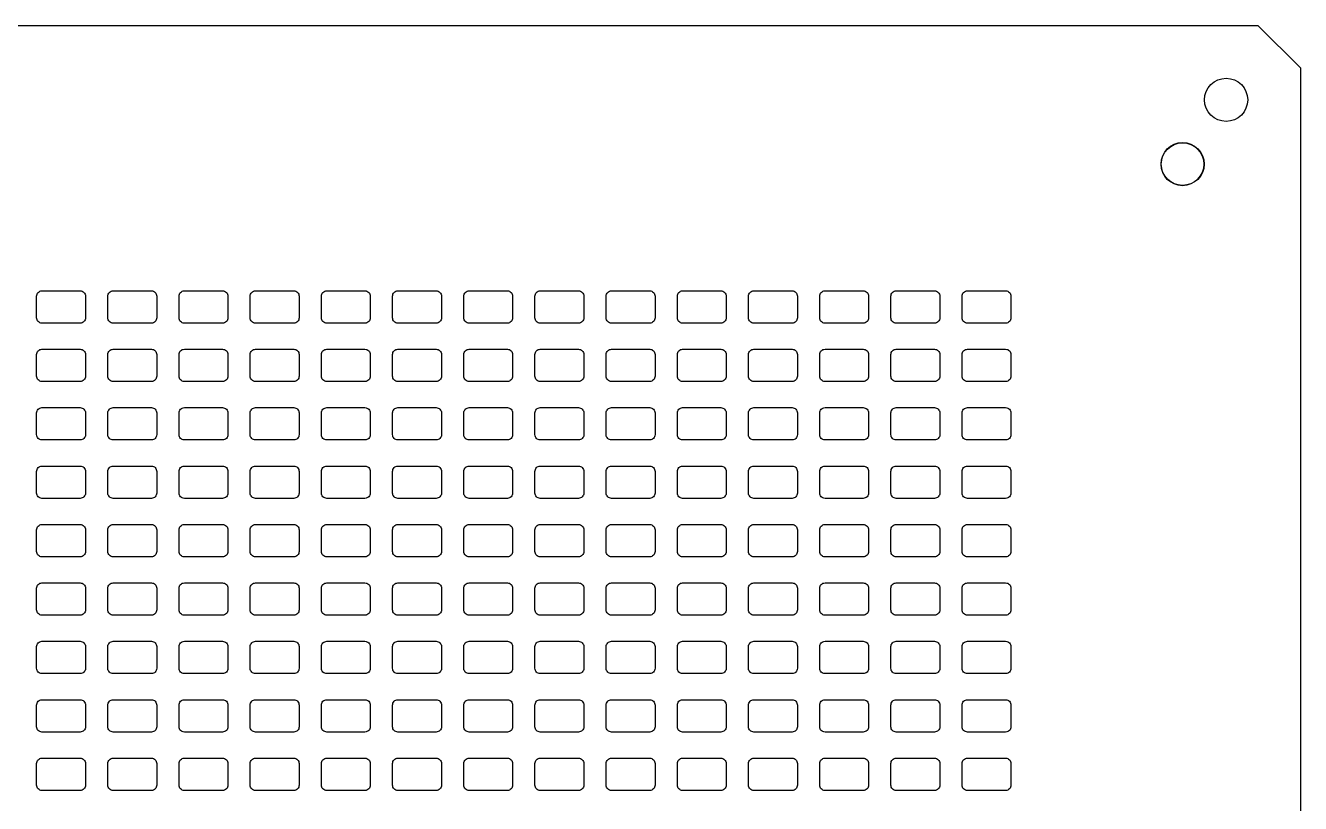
# Model space of a CAD drawing. Extents: x 2242 to 8299, y -565 to 2678.
# Drawn here: x 2302.3 to 2362.3, y 2592.4 to 2629.1 of the extents above; entities that cross this region are included whole.
import ezdxf

# ---------------------------------------------------------------- set-up
doc = ezdxf.new("R2010")
doc.units = 0
doc.header["$MEASUREMENT"] = 0
doc.layers.add('1', color=1, linetype='CONTINUOUS')
doc.layers.add('9', color=6, linetype='CONTINUOUS')

msp = doc.modelspace()

# ---------------------------------------------------------------- linework, layer by layer
at = {"layer": '1'}
for p, q in [((2244.322, 2629.068), (2360.322, 2629.068)), ((2360.322, 2629.068), (2362.322, 2627.068)), ((2362.322, 2627.068), (2362.322, 2511.068))]:
    msp.add_line(p, q, dxfattribs=at)
msp.add_circle((2358.822, 2625.568), 1.015, dxfattribs=at)
at = {"layer": '1', "color": 1}
for radius in [1.015, 1]:
    msp.add_circle((2356.773, 2622.543), radius, dxfattribs=at)
at = {"layer": '9'}
for points in [[(2303.097, 2616.578), (2304.897, 2616.578, -0.414214), (2305.147, 2616.328), (2305.147, 2615.308, -0.414214), (2304.897, 2615.058), (2303.097, 2615.058, -0.414214), (2302.847, 2615.308), (2302.847, 2616.328, -0.414214)], [(2306.447, 2616.578), (2308.247, 2616.578, -0.414214), (2308.497, 2616.328), (2308.497, 2615.308, -0.414214), (2308.247, 2615.058), (2306.447, 2615.058, -0.414214), (2306.197, 2615.308), (2306.197, 2616.328, -0.414214)], [(2309.797, 2616.578), (2311.597, 2616.578, -0.414214), (2311.847, 2616.328), (2311.847, 2615.308, -0.414214), (2311.597, 2615.058), (2309.797, 2615.058, -0.414214), (2309.547, 2615.308), (2309.547, 2616.328, -0.414214)], [(2313.147, 2616.578), (2314.947, 2616.578, -0.414214), (2315.197, 2616.328), (2315.197, 2615.308, -0.414214), (2314.947, 2615.058), (2313.147, 2615.058, -0.414214), (2312.897, 2615.308), (2312.897, 2616.328, -0.414214)], [(2316.497, 2616.578), (2318.297, 2616.578, -0.414214), (2318.547, 2616.328), (2318.547, 2615.308, -0.414214), (2318.297, 2615.058), (2316.497, 2615.058, -0.414214), (2316.247, 2615.308), (2316.247, 2616.328, -0.414214)], [(2319.847, 2616.578), (2321.647, 2616.578, -0.414214), (2321.897, 2616.328), (2321.897, 2615.308, -0.414214), (2321.647, 2615.058), (2319.847, 2615.058, -0.414214), (2319.597, 2615.308), (2319.597, 2616.328, -0.414214)], [(2323.197, 2616.578), (2324.997, 2616.578, -0.414214), (2325.247, 2616.328), (2325.247, 2615.308, -0.414214), (2324.997, 2615.058), (2323.197, 2615.058, -0.414214), (2322.947, 2615.308), (2322.947, 2616.328, -0.414214)], [(2326.547, 2616.578), (2328.347, 2616.578, -0.414214), (2328.597, 2616.328), (2328.597, 2615.308, -0.414214), (2328.347, 2615.058), (2326.547, 2615.058, -0.414214), (2326.297, 2615.308), (2326.297, 2616.328, -0.414214)], [(2329.897, 2616.578), (2331.697, 2616.578, -0.414214), (2331.947, 2616.328), (2331.947, 2615.308, -0.414214), (2331.697, 2615.058), (2329.897, 2615.058, -0.414214), (2329.647, 2615.308), (2329.647, 2616.328, -0.414214)], [(2333.247, 2616.578), (2335.047, 2616.578, -0.414214), (2335.297, 2616.328), (2335.297, 2615.308, -0.414214), (2335.047, 2615.058), (2333.247, 2615.058, -0.414214), (2332.997, 2615.308), (2332.997, 2616.328, -0.414214)], [(2336.597, 2616.578), (2338.397, 2616.578, -0.414214), (2338.647, 2616.328), (2338.647, 2615.308, -0.414214), (2338.397, 2615.058), (2336.597, 2615.058, -0.414214), (2336.347, 2615.308), (2336.347, 2616.328, -0.414214)], [(2339.947, 2616.578), (2341.747, 2616.578, -0.414214), (2341.997, 2616.328), (2341.997, 2615.308, -0.414214), (2341.747, 2615.058), (2339.947, 2615.058, -0.414214), (2339.697, 2615.308), (2339.697, 2616.328, -0.414214)], [(2343.297, 2616.578), (2345.097, 2616.578, -0.414214), (2345.347, 2616.328), (2345.347, 2615.308, -0.414214), (2345.097, 2615.058), (2343.297, 2615.058, -0.414214), (2343.047, 2615.308), (2343.047, 2616.328, -0.414214)], [(2346.647, 2616.578), (2348.447, 2616.578, -0.414214), (2348.697, 2616.328), (2348.697, 2615.308, -0.414214), (2348.447, 2615.058), (2346.647, 2615.058, -0.414214), (2346.397, 2615.308), (2346.397, 2616.328, -0.414214)], [(2303.097, 2613.828), (2304.897, 2613.828, -0.414214), (2305.147, 2613.578), (2305.147, 2612.558, -0.414214), (2304.897, 2612.308), (2303.097, 2612.308, -0.414214), (2302.847, 2612.558), (2302.847, 2613.578, -0.414214)], [(2306.447, 2613.828), (2308.247, 2613.828, -0.414214), (2308.497, 2613.578), (2308.497, 2612.558, -0.414214), (2308.247, 2612.308), (2306.447, 2612.308, -0.414214), (2306.197, 2612.558), (2306.197, 2613.578, -0.414214)], [(2309.797, 2613.828), (2311.597, 2613.828, -0.414214), (2311.847, 2613.578), (2311.847, 2612.558, -0.414214), (2311.597, 2612.308), (2309.797, 2612.308, -0.414214), (2309.547, 2612.558), (2309.547, 2613.578, -0.414214)], [(2313.147, 2613.828), (2314.947, 2613.828, -0.414214), (2315.197, 2613.578), (2315.197, 2612.558, -0.414214), (2314.947, 2612.308), (2313.147, 2612.308, -0.414214), (2312.897, 2612.558), (2312.897, 2613.578, -0.414214)], [(2316.497, 2613.828), (2318.297, 2613.828, -0.414214), (2318.547, 2613.578), (2318.547, 2612.558, -0.414214), (2318.297, 2612.308), (2316.497, 2612.308, -0.414214), (2316.247, 2612.558), (2316.247, 2613.578, -0.414214)], [(2319.847, 2613.828), (2321.647, 2613.828, -0.414214), (2321.897, 2613.578), (2321.897, 2612.558, -0.414214), (2321.647, 2612.308), (2319.847, 2612.308, -0.414214), (2319.597, 2612.558), (2319.597, 2613.578, -0.414214)], [(2323.197, 2613.828), (2324.997, 2613.828, -0.414214), (2325.247, 2613.578), (2325.247, 2612.558, -0.414214), (2324.997, 2612.308), (2323.197, 2612.308, -0.414214), (2322.947, 2612.558), (2322.947, 2613.578, -0.414214)], [(2326.547, 2613.828), (2328.347, 2613.828, -0.414214), (2328.597, 2613.578), (2328.597, 2612.558, -0.414214), (2328.347, 2612.308), (2326.547, 2612.308, -0.414214), (2326.297, 2612.558), (2326.297, 2613.578, -0.414214)], [(2329.897, 2613.828), (2331.697, 2613.828, -0.414214), (2331.947, 2613.578), (2331.947, 2612.558, -0.414214), (2331.697, 2612.308), (2329.897, 2612.308, -0.414214), (2329.647, 2612.558), (2329.647, 2613.578, -0.414214)], [(2333.247, 2613.828), (2335.047, 2613.828, -0.414214), (2335.297, 2613.578), (2335.297, 2612.558, -0.414214), (2335.047, 2612.308), (2333.247, 2612.308, -0.414214), (2332.997, 2612.558), (2332.997, 2613.578, -0.414214)], [(2336.597, 2613.828), (2338.397, 2613.828, -0.414214), (2338.647, 2613.578), (2338.647, 2612.558, -0.414214), (2338.397, 2612.308), (2336.597, 2612.308, -0.414214), (2336.347, 2612.558), (2336.347, 2613.578, -0.414214)], [(2339.947, 2613.828), (2341.747, 2613.828, -0.414214), (2341.997, 2613.578), (2341.997, 2612.558, -0.414214), (2341.747, 2612.308), (2339.947, 2612.308, -0.414214), (2339.697, 2612.558), (2339.697, 2613.578, -0.414214)], [(2343.297, 2613.828), (2345.097, 2613.828, -0.414214), (2345.347, 2613.578), (2345.347, 2612.558, -0.414214), (2345.097, 2612.308), (2343.297, 2612.308, -0.414214), (2343.047, 2612.558), (2343.047, 2613.578, -0.414214)], [(2346.647, 2613.828), (2348.447, 2613.828, -0.414214), (2348.697, 2613.578), (2348.697, 2612.558, -0.414214), (2348.447, 2612.308), (2346.647, 2612.308, -0.414214), (2346.397, 2612.558), (2346.397, 2613.578, -0.414214)], [(2303.097, 2611.078), (2304.897, 2611.078, -0.414214), (2305.147, 2610.828), (2305.147, 2609.808, -0.414214), (2304.897, 2609.558), (2303.097, 2609.558, -0.414214), (2302.847, 2609.808), (2302.847, 2610.828, -0.414214)], [(2306.447, 2611.078), (2308.247, 2611.078, -0.414214), (2308.497, 2610.828), (2308.497, 2609.808, -0.414214), (2308.247, 2609.558), (2306.447, 2609.558, -0.414214), (2306.197, 2609.808), (2306.197, 2610.828, -0.414214)], [(2309.797, 2611.078), (2311.597, 2611.078, -0.414214), (2311.847, 2610.828), (2311.847, 2609.808, -0.414214), (2311.597, 2609.558), (2309.797, 2609.558, -0.414214), (2309.547, 2609.808), (2309.547, 2610.828, -0.414214)], [(2313.147, 2611.078), (2314.947, 2611.078, -0.414214), (2315.197, 2610.828), (2315.197, 2609.808, -0.414214), (2314.947, 2609.558), (2313.147, 2609.558, -0.414214), (2312.897, 2609.808), (2312.897, 2610.828, -0.414214)], [(2316.497, 2611.078), (2318.297, 2611.078, -0.414214), (2318.547, 2610.828), (2318.547, 2609.808, -0.414214), (2318.297, 2609.558), (2316.497, 2609.558, -0.414214), (2316.247, 2609.808), (2316.247, 2610.828, -0.414214)], [(2319.847, 2611.078), (2321.647, 2611.078, -0.414214), (2321.897, 2610.828), (2321.897, 2609.808, -0.414214), (2321.647, 2609.558), (2319.847, 2609.558, -0.414214), (2319.597, 2609.808), (2319.597, 2610.828, -0.414214)], [(2323.197, 2611.078), (2324.997, 2611.078, -0.414214), (2325.247, 2610.828), (2325.247, 2609.808, -0.414214), (2324.997, 2609.558), (2323.197, 2609.558, -0.414214), (2322.947, 2609.808), (2322.947, 2610.828, -0.414214)], [(2326.547, 2611.078), (2328.347, 2611.078, -0.414214), (2328.597, 2610.828), (2328.597, 2609.808, -0.414214), (2328.347, 2609.558), (2326.547, 2609.558, -0.414214), (2326.297, 2609.808), (2326.297, 2610.828, -0.414214)], [(2329.897, 2611.078), (2331.697, 2611.078, -0.414214), (2331.947, 2610.828), (2331.947, 2609.808, -0.414214), (2331.697, 2609.558), (2329.897, 2609.558, -0.414214), (2329.647, 2609.808), (2329.647, 2610.828, -0.414214)], [(2333.247, 2611.078), (2335.047, 2611.078, -0.414214), (2335.297, 2610.828), (2335.297, 2609.808, -0.414214), (2335.047, 2609.558), (2333.247, 2609.558, -0.414214), (2332.997, 2609.808), (2332.997, 2610.828, -0.414214)], [(2336.597, 2611.078), (2338.397, 2611.078, -0.414214), (2338.647, 2610.828), (2338.647, 2609.808, -0.414214), (2338.397, 2609.558), (2336.597, 2609.558, -0.414214), (2336.347, 2609.808), (2336.347, 2610.828, -0.414214)], [(2339.947, 2611.078), (2341.747, 2611.078, -0.414214), (2341.997, 2610.828), (2341.997, 2609.808, -0.414214), (2341.747, 2609.558), (2339.947, 2609.558, -0.414214), (2339.697, 2609.808), (2339.697, 2610.828, -0.414214)], [(2343.297, 2611.078), (2345.097, 2611.078, -0.414214), (2345.347, 2610.828), (2345.347, 2609.808, -0.414214), (2345.097, 2609.558), (2343.297, 2609.558, -0.414214), (2343.047, 2609.808), (2343.047, 2610.828, -0.414214)], [(2346.647, 2611.078), (2348.447, 2611.078, -0.414214), (2348.697, 2610.828), (2348.697, 2609.808, -0.414214), (2348.447, 2609.558), (2346.647, 2609.558, -0.414214), (2346.397, 2609.808), (2346.397, 2610.828, -0.414214)], [(2303.097, 2608.328), (2304.897, 2608.328, -0.414214), (2305.147, 2608.078), (2305.147, 2607.058, -0.414214), (2304.897, 2606.808), (2303.097, 2606.808, -0.414214), (2302.847, 2607.058), (2302.847, 2608.078, -0.414214)], [(2306.447, 2608.328), (2308.247, 2608.328, -0.414214), (2308.497, 2608.078), (2308.497, 2607.058, -0.414214), (2308.247, 2606.808), (2306.447, 2606.808, -0.414214), (2306.197, 2607.058), (2306.197, 2608.078, -0.414214)], [(2309.797, 2608.328), (2311.597, 2608.328, -0.414214), (2311.847, 2608.078), (2311.847, 2607.058, -0.414214), (2311.597, 2606.808), (2309.797, 2606.808, -0.414214), (2309.547, 2607.058), (2309.547, 2608.078, -0.414214)], [(2313.147, 2608.328), (2314.947, 2608.328, -0.414214), (2315.197, 2608.078), (2315.197, 2607.058, -0.414214), (2314.947, 2606.808), (2313.147, 2606.808, -0.414214), (2312.897, 2607.058), (2312.897, 2608.078, -0.414214)], [(2316.497, 2608.328), (2318.297, 2608.328, -0.414214), (2318.547, 2608.078), (2318.547, 2607.058, -0.414214), (2318.297, 2606.808), (2316.497, 2606.808, -0.414214), (2316.247, 2607.058), (2316.247, 2608.078, -0.414214)], [(2319.847, 2608.328), (2321.647, 2608.328, -0.414214), (2321.897, 2608.078), (2321.897, 2607.058, -0.414214), (2321.647, 2606.808), (2319.847, 2606.808, -0.414214), (2319.597, 2607.058), (2319.597, 2608.078, -0.414214)], [(2323.197, 2608.328), (2324.997, 2608.328, -0.414214), (2325.247, 2608.078), (2325.247, 2607.058, -0.414214), (2324.997, 2606.808), (2323.197, 2606.808, -0.414214), (2322.947, 2607.058), (2322.947, 2608.078, -0.414214)], [(2326.547, 2608.328), (2328.347, 2608.328, -0.414214), (2328.597, 2608.078), (2328.597, 2607.058, -0.414214), (2328.347, 2606.808), (2326.547, 2606.808, -0.414214), (2326.297, 2607.058), (2326.297, 2608.078, -0.414214)], [(2329.897, 2608.328), (2331.697, 2608.328, -0.414214), (2331.947, 2608.078), (2331.947, 2607.058, -0.414214), (2331.697, 2606.808), (2329.897, 2606.808, -0.414214), (2329.647, 2607.058), (2329.647, 2608.078, -0.414214)], [(2333.247, 2608.328), (2335.047, 2608.328, -0.414214), (2335.297, 2608.078), (2335.297, 2607.058, -0.414214), (2335.047, 2606.808), (2333.247, 2606.808, -0.414214), (2332.997, 2607.058), (2332.997, 2608.078, -0.414214)], [(2336.597, 2608.328), (2338.397, 2608.328, -0.414214), (2338.647, 2608.078), (2338.647, 2607.058, -0.414214), (2338.397, 2606.808), (2336.597, 2606.808, -0.414214), (2336.347, 2607.058), (2336.347, 2608.078, -0.414214)], [(2339.947, 2608.328), (2341.747, 2608.328, -0.414214), (2341.997, 2608.078), (2341.997, 2607.058, -0.414214), (2341.747, 2606.808), (2339.947, 2606.808, -0.414214), (2339.697, 2607.058), (2339.697, 2608.078, -0.414214)], [(2343.297, 2608.328), (2345.097, 2608.328, -0.414214), (2345.347, 2608.078), (2345.347, 2607.058, -0.414214), (2345.097, 2606.808), (2343.297, 2606.808, -0.414214), (2343.047, 2607.058), (2343.047, 2608.078, -0.414214)], [(2346.647, 2608.328), (2348.447, 2608.328, -0.414214), (2348.697, 2608.078), (2348.697, 2607.058, -0.414214), (2348.447, 2606.808), (2346.647, 2606.808, -0.414214), (2346.397, 2607.058), (2346.397, 2608.078, -0.414214)], [(2303.097, 2605.578), (2304.897, 2605.578, -0.414214), (2305.147, 2605.328), (2305.147, 2604.308, -0.414214), (2304.897, 2604.058), (2303.097, 2604.058, -0.414214), (2302.847, 2604.308), (2302.847, 2605.328, -0.414214)], [(2306.447, 2605.578), (2308.247, 2605.578, -0.414214), (2308.497, 2605.328), (2308.497, 2604.308, -0.414214), (2308.247, 2604.058), (2306.447, 2604.058, -0.414214), (2306.197, 2604.308), (2306.197, 2605.328, -0.414214)], [(2309.797, 2605.578), (2311.597, 2605.578, -0.414214), (2311.847, 2605.328), (2311.847, 2604.308, -0.414214), (2311.597, 2604.058), (2309.797, 2604.058, -0.414214), (2309.547, 2604.308), (2309.547, 2605.328, -0.414214)], [(2313.147, 2605.578), (2314.947, 2605.578, -0.414214), (2315.197, 2605.328), (2315.197, 2604.308, -0.414214), (2314.947, 2604.058), (2313.147, 2604.058, -0.414214), (2312.897, 2604.308), (2312.897, 2605.328, -0.414214)], [(2316.497, 2605.578), (2318.297, 2605.578, -0.414214), (2318.547, 2605.328), (2318.547, 2604.308, -0.414214), (2318.297, 2604.058), (2316.497, 2604.058, -0.414214), (2316.247, 2604.308), (2316.247, 2605.328, -0.414214)], [(2319.847, 2605.578), (2321.647, 2605.578, -0.414214), (2321.897, 2605.328), (2321.897, 2604.308, -0.414214), (2321.647, 2604.058), (2319.847, 2604.058, -0.414214), (2319.597, 2604.308), (2319.597, 2605.328, -0.414214)], [(2323.197, 2605.578), (2324.997, 2605.578, -0.414214), (2325.247, 2605.328), (2325.247, 2604.308, -0.414214), (2324.997, 2604.058), (2323.197, 2604.058, -0.414214), (2322.947, 2604.308), (2322.947, 2605.328, -0.414214)], [(2326.547, 2605.578), (2328.347, 2605.578, -0.414214), (2328.597, 2605.328), (2328.597, 2604.308, -0.414214), (2328.347, 2604.058), (2326.547, 2604.058, -0.414214), (2326.297, 2604.308), (2326.297, 2605.328, -0.414214)], [(2329.897, 2605.578), (2331.697, 2605.578, -0.414214), (2331.947, 2605.328), (2331.947, 2604.308, -0.414214), (2331.697, 2604.058), (2329.897, 2604.058, -0.414214), (2329.647, 2604.308), (2329.647, 2605.328, -0.414214)], [(2333.247, 2605.578), (2335.047, 2605.578, -0.414214), (2335.297, 2605.328), (2335.297, 2604.308, -0.414214), (2335.047, 2604.058), (2333.247, 2604.058, -0.414214), (2332.997, 2604.308), (2332.997, 2605.328, -0.414214)], [(2336.597, 2605.578), (2338.397, 2605.578, -0.414214), (2338.647, 2605.328), (2338.647, 2604.308, -0.414214), (2338.397, 2604.058), (2336.597, 2604.058, -0.414214), (2336.347, 2604.308), (2336.347, 2605.328, -0.414214)], [(2339.947, 2605.578), (2341.747, 2605.578, -0.414214), (2341.997, 2605.328), (2341.997, 2604.308, -0.414214), (2341.747, 2604.058), (2339.947, 2604.058, -0.414214), (2339.697, 2604.308), (2339.697, 2605.328, -0.414214)], [(2343.297, 2605.578), (2345.097, 2605.578, -0.414214), (2345.347, 2605.328), (2345.347, 2604.308, -0.414214), (2345.097, 2604.058), (2343.297, 2604.058, -0.414214), (2343.047, 2604.308), (2343.047, 2605.328, -0.414214)], [(2346.647, 2605.578), (2348.447, 2605.578, -0.414214), (2348.697, 2605.328), (2348.697, 2604.308, -0.414214), (2348.447, 2604.058), (2346.647, 2604.058, -0.414214), (2346.397, 2604.308), (2346.397, 2605.328, -0.414214)], [(2303.097, 2602.828), (2304.897, 2602.828, -0.414214), (2305.147, 2602.578), (2305.147, 2601.558, -0.414214), (2304.897, 2601.308), (2303.097, 2601.308, -0.414214), (2302.847, 2601.558), (2302.847, 2602.578, -0.414214)], [(2306.447, 2602.828), (2308.247, 2602.828, -0.414214), (2308.497, 2602.578), (2308.497, 2601.558, -0.414214), (2308.247, 2601.308), (2306.447, 2601.308, -0.414214), (2306.197, 2601.558), (2306.197, 2602.578, -0.414214)], [(2309.797, 2602.828), (2311.597, 2602.828, -0.414214), (2311.847, 2602.578), (2311.847, 2601.558, -0.414214), (2311.597, 2601.308), (2309.797, 2601.308, -0.414214), (2309.547, 2601.558), (2309.547, 2602.578, -0.414214)], [(2313.147, 2602.828), (2314.947, 2602.828, -0.414214), (2315.197, 2602.578), (2315.197, 2601.558, -0.414214), (2314.947, 2601.308), (2313.147, 2601.308, -0.414214), (2312.897, 2601.558), (2312.897, 2602.578, -0.414214)], [(2316.497, 2602.828), (2318.297, 2602.828, -0.414214), (2318.547, 2602.578), (2318.547, 2601.558, -0.414214), (2318.297, 2601.308), (2316.497, 2601.308, -0.414214), (2316.247, 2601.558), (2316.247, 2602.578, -0.414214)], [(2319.847, 2602.828), (2321.647, 2602.828, -0.414214), (2321.897, 2602.578), (2321.897, 2601.558, -0.414214), (2321.647, 2601.308), (2319.847, 2601.308, -0.414214), (2319.597, 2601.558), (2319.597, 2602.578, -0.414214)], [(2323.197, 2602.828), (2324.997, 2602.828, -0.414214), (2325.247, 2602.578), (2325.247, 2601.558, -0.414214), (2324.997, 2601.308), (2323.197, 2601.308, -0.414214), (2322.947, 2601.558), (2322.947, 2602.578, -0.414214)], [(2326.547, 2602.828), (2328.347, 2602.828, -0.414214), (2328.597, 2602.578), (2328.597, 2601.558, -0.414214), (2328.347, 2601.308), (2326.547, 2601.308, -0.414214), (2326.297, 2601.558), (2326.297, 2602.578, -0.414214)], [(2329.897, 2602.828), (2331.697, 2602.828, -0.414214), (2331.947, 2602.578), (2331.947, 2601.558, -0.414214), (2331.697, 2601.308), (2329.897, 2601.308, -0.414214), (2329.647, 2601.558), (2329.647, 2602.578, -0.414214)], [(2333.247, 2602.828), (2335.047, 2602.828, -0.414214), (2335.297, 2602.578), (2335.297, 2601.558, -0.414214), (2335.047, 2601.308), (2333.247, 2601.308, -0.414214), (2332.997, 2601.558), (2332.997, 2602.578, -0.414214)], [(2336.597, 2602.828), (2338.397, 2602.828, -0.414214), (2338.647, 2602.578), (2338.647, 2601.558, -0.414214), (2338.397, 2601.308), (2336.597, 2601.308, -0.414214), (2336.347, 2601.558), (2336.347, 2602.578, -0.414214)], [(2339.947, 2602.828), (2341.747, 2602.828, -0.414214), (2341.997, 2602.578), (2341.997, 2601.558, -0.414214), (2341.747, 2601.308), (2339.947, 2601.308, -0.414214), (2339.697, 2601.558), (2339.697, 2602.578, -0.414214)], [(2343.297, 2602.828), (2345.097, 2602.828, -0.414214), (2345.347, 2602.578), (2345.347, 2601.558, -0.414214), (2345.097, 2601.308), (2343.297, 2601.308, -0.414214), (2343.047, 2601.558), (2343.047, 2602.578, -0.414214)], [(2346.647, 2602.828), (2348.447, 2602.828, -0.414214), (2348.697, 2602.578), (2348.697, 2601.558, -0.414214), (2348.447, 2601.308), (2346.647, 2601.308, -0.414214), (2346.397, 2601.558), (2346.397, 2602.578, -0.414214)], [(2303.097, 2600.078), (2304.897, 2600.078, -0.414214), (2305.147, 2599.828), (2305.147, 2598.808, -0.414214), (2304.897, 2598.558), (2303.097, 2598.558, -0.414214), (2302.847, 2598.808), (2302.847, 2599.828, -0.414214)], [(2306.447, 2600.078), (2308.247, 2600.078, -0.414214), (2308.497, 2599.828), (2308.497, 2598.808, -0.414214), (2308.247, 2598.558), (2306.447, 2598.558, -0.414214), (2306.197, 2598.808), (2306.197, 2599.828, -0.414214)], [(2309.797, 2600.078), (2311.597, 2600.078, -0.414214), (2311.847, 2599.828), (2311.847, 2598.808, -0.414214), (2311.597, 2598.558), (2309.797, 2598.558, -0.414214), (2309.547, 2598.808), (2309.547, 2599.828, -0.414214)], [(2313.147, 2600.078), (2314.947, 2600.078, -0.414214), (2315.197, 2599.828), (2315.197, 2598.808, -0.414214), (2314.947, 2598.558), (2313.147, 2598.558, -0.414214), (2312.897, 2598.808), (2312.897, 2599.828, -0.414214)], [(2316.497, 2600.078), (2318.297, 2600.078, -0.414214), (2318.547, 2599.828), (2318.547, 2598.808, -0.414214), (2318.297, 2598.558), (2316.497, 2598.558, -0.414214), (2316.247, 2598.808), (2316.247, 2599.828, -0.414214)], [(2319.847, 2600.078), (2321.647, 2600.078, -0.414214), (2321.897, 2599.828), (2321.897, 2598.808, -0.414214), (2321.647, 2598.558), (2319.847, 2598.558, -0.414214), (2319.597, 2598.808), (2319.597, 2599.828, -0.414214)], [(2323.197, 2600.078), (2324.997, 2600.078, -0.414214), (2325.247, 2599.828), (2325.247, 2598.808, -0.414214), (2324.997, 2598.558), (2323.197, 2598.558, -0.414214), (2322.947, 2598.808), (2322.947, 2599.828, -0.414214)], [(2326.547, 2600.078), (2328.347, 2600.078, -0.414214), (2328.597, 2599.828), (2328.597, 2598.808, -0.414214), (2328.347, 2598.558), (2326.547, 2598.558, -0.414214), (2326.297, 2598.808), (2326.297, 2599.828, -0.414214)], [(2329.897, 2600.078), (2331.697, 2600.078, -0.414214), (2331.947, 2599.828), (2331.947, 2598.808, -0.414214), (2331.697, 2598.558), (2329.897, 2598.558, -0.414214), (2329.647, 2598.808), (2329.647, 2599.828, -0.414214)], [(2333.247, 2600.078), (2335.047, 2600.078, -0.414214), (2335.297, 2599.828), (2335.297, 2598.808, -0.414214), (2335.047, 2598.558), (2333.247, 2598.558, -0.414214), (2332.997, 2598.808), (2332.997, 2599.828, -0.414214)], [(2336.597, 2600.078), (2338.397, 2600.078, -0.414214), (2338.647, 2599.828), (2338.647, 2598.808, -0.414214), (2338.397, 2598.558), (2336.597, 2598.558, -0.414214), (2336.347, 2598.808), (2336.347, 2599.828, -0.414214)], [(2339.947, 2600.078), (2341.747, 2600.078, -0.414214), (2341.997, 2599.828), (2341.997, 2598.808, -0.414214), (2341.747, 2598.558), (2339.947, 2598.558, -0.414214), (2339.697, 2598.808), (2339.697, 2599.828, -0.414214)], [(2343.297, 2600.078), (2345.097, 2600.078, -0.414214), (2345.347, 2599.828), (2345.347, 2598.808, -0.414214), (2345.097, 2598.558), (2343.297, 2598.558, -0.414214), (2343.047, 2598.808), (2343.047, 2599.828, -0.414214)], [(2346.647, 2600.078), (2348.447, 2600.078, -0.414214), (2348.697, 2599.828), (2348.697, 2598.808, -0.414214), (2348.447, 2598.558), (2346.647, 2598.558, -0.414214), (2346.397, 2598.808), (2346.397, 2599.828, -0.414214)], [(2303.097, 2597.328), (2304.897, 2597.328, -0.414214), (2305.147, 2597.078), (2305.147, 2596.058, -0.414214), (2304.897, 2595.808), (2303.097, 2595.808, -0.414214), (2302.847, 2596.058), (2302.847, 2597.078, -0.414214)], [(2306.447, 2597.328), (2308.247, 2597.328, -0.414214), (2308.497, 2597.078), (2308.497, 2596.058, -0.414214), (2308.247, 2595.808), (2306.447, 2595.808, -0.414214), (2306.197, 2596.058), (2306.197, 2597.078, -0.414214)], [(2309.797, 2597.328), (2311.597, 2597.328, -0.414214), (2311.847, 2597.078), (2311.847, 2596.058, -0.414214), (2311.597, 2595.808), (2309.797, 2595.808, -0.414214), (2309.547, 2596.058), (2309.547, 2597.078, -0.414214)], [(2313.147, 2597.328), (2314.947, 2597.328, -0.414214), (2315.197, 2597.078), (2315.197, 2596.058, -0.414214), (2314.947, 2595.808), (2313.147, 2595.808, -0.414214), (2312.897, 2596.058), (2312.897, 2597.078, -0.414214)], [(2316.497, 2597.328), (2318.297, 2597.328, -0.414214), (2318.547, 2597.078), (2318.547, 2596.058, -0.414214), (2318.297, 2595.808), (2316.497, 2595.808, -0.414214), (2316.247, 2596.058), (2316.247, 2597.078, -0.414214)], [(2319.847, 2597.328), (2321.647, 2597.328, -0.414214), (2321.897, 2597.078), (2321.897, 2596.058, -0.414214), (2321.647, 2595.808), (2319.847, 2595.808, -0.414214), (2319.597, 2596.058), (2319.597, 2597.078, -0.414214)], [(2323.197, 2597.328), (2324.997, 2597.328, -0.414214), (2325.247, 2597.078), (2325.247, 2596.058, -0.414214), (2324.997, 2595.808), (2323.197, 2595.808, -0.414214), (2322.947, 2596.058), (2322.947, 2597.078, -0.414214)], [(2326.547, 2597.328), (2328.347, 2597.328, -0.414214), (2328.597, 2597.078), (2328.597, 2596.058, -0.414214), (2328.347, 2595.808), (2326.547, 2595.808, -0.414214), (2326.297, 2596.058), (2326.297, 2597.078, -0.414214)], [(2329.897, 2597.328), (2331.697, 2597.328, -0.414214), (2331.947, 2597.078), (2331.947, 2596.058, -0.414214), (2331.697, 2595.808), (2329.897, 2595.808, -0.414214), (2329.647, 2596.058), (2329.647, 2597.078, -0.414214)], [(2333.247, 2597.328), (2335.047, 2597.328, -0.414214), (2335.297, 2597.078), (2335.297, 2596.058, -0.414214), (2335.047, 2595.808), (2333.247, 2595.808, -0.414214), (2332.997, 2596.058), (2332.997, 2597.078, -0.414214)], [(2336.597, 2597.328), (2338.397, 2597.328, -0.414214), (2338.647, 2597.078), (2338.647, 2596.058, -0.414214), (2338.397, 2595.808), (2336.597, 2595.808, -0.414214), (2336.347, 2596.058), (2336.347, 2597.078, -0.414214)], [(2339.947, 2597.328), (2341.747, 2597.328, -0.414214), (2341.997, 2597.078), (2341.997, 2596.058, -0.414214), (2341.747, 2595.808), (2339.947, 2595.808, -0.414214), (2339.697, 2596.058), (2339.697, 2597.078, -0.414214)], [(2343.297, 2597.328), (2345.097, 2597.328, -0.414214), (2345.347, 2597.078), (2345.347, 2596.058, -0.414214), (2345.097, 2595.808), (2343.297, 2595.808, -0.414214), (2343.047, 2596.058), (2343.047, 2597.078, -0.414214)], [(2346.647, 2597.328), (2348.447, 2597.328, -0.414214), (2348.697, 2597.078), (2348.697, 2596.058, -0.414214), (2348.447, 2595.808), (2346.647, 2595.808, -0.414214), (2346.397, 2596.058), (2346.397, 2597.078, -0.414214)], [(2303.097, 2594.578), (2304.897, 2594.578, -0.414214), (2305.147, 2594.328), (2305.147, 2593.308, -0.414214), (2304.897, 2593.058), (2303.097, 2593.058, -0.414214), (2302.847, 2593.308), (2302.847, 2594.328, -0.414214)], [(2306.447, 2594.578), (2308.247, 2594.578, -0.414214), (2308.497, 2594.328), (2308.497, 2593.308, -0.414214), (2308.247, 2593.058), (2306.447, 2593.058, -0.414214), (2306.197, 2593.308), (2306.197, 2594.328, -0.414214)], [(2309.797, 2594.578), (2311.597, 2594.578, -0.414214), (2311.847, 2594.328), (2311.847, 2593.308, -0.414214), (2311.597, 2593.058), (2309.797, 2593.058, -0.414214), (2309.547, 2593.308), (2309.547, 2594.328, -0.414214)], [(2313.147, 2594.578), (2314.947, 2594.578, -0.414214), (2315.197, 2594.328), (2315.197, 2593.308, -0.414214), (2314.947, 2593.058), (2313.147, 2593.058, -0.414214), (2312.897, 2593.308), (2312.897, 2594.328, -0.414214)], [(2316.497, 2594.578), (2318.297, 2594.578, -0.414214), (2318.547, 2594.328), (2318.547, 2593.308, -0.414214), (2318.297, 2593.058), (2316.497, 2593.058, -0.414214), (2316.247, 2593.308), (2316.247, 2594.328, -0.414214)], [(2319.847, 2594.578), (2321.647, 2594.578, -0.414214), (2321.897, 2594.328), (2321.897, 2593.308, -0.414214), (2321.647, 2593.058), (2319.847, 2593.058, -0.414214), (2319.597, 2593.308), (2319.597, 2594.328, -0.414214)], [(2323.197, 2594.578), (2324.997, 2594.578, -0.414214), (2325.247, 2594.328), (2325.247, 2593.308, -0.414214), (2324.997, 2593.058), (2323.197, 2593.058, -0.414214), (2322.947, 2593.308), (2322.947, 2594.328, -0.414214)], [(2326.547, 2594.578), (2328.347, 2594.578, -0.414214), (2328.597, 2594.328), (2328.597, 2593.308, -0.414214), (2328.347, 2593.058), (2326.547, 2593.058, -0.414214), (2326.297, 2593.308), (2326.297, 2594.328, -0.414214)], [(2329.897, 2594.578), (2331.697, 2594.578, -0.414214), (2331.947, 2594.328), (2331.947, 2593.308, -0.414214), (2331.697, 2593.058), (2329.897, 2593.058, -0.414214), (2329.647, 2593.308), (2329.647, 2594.328, -0.414214)], [(2333.247, 2594.578), (2335.047, 2594.578, -0.414214), (2335.297, 2594.328), (2335.297, 2593.308, -0.414214), (2335.047, 2593.058), (2333.247, 2593.058, -0.414214), (2332.997, 2593.308), (2332.997, 2594.328, -0.414214)], [(2336.597, 2594.578), (2338.397, 2594.578, -0.414214), (2338.647, 2594.328), (2338.647, 2593.308, -0.414214), (2338.397, 2593.058), (2336.597, 2593.058, -0.414214), (2336.347, 2593.308), (2336.347, 2594.328, -0.414214)], [(2339.947, 2594.578), (2341.747, 2594.578, -0.414214), (2341.997, 2594.328), (2341.997, 2593.308, -0.414214), (2341.747, 2593.058), (2339.947, 2593.058, -0.414214), (2339.697, 2593.308), (2339.697, 2594.328, -0.414214)], [(2343.297, 2594.578), (2345.097, 2594.578, -0.414214), (2345.347, 2594.328), (2345.347, 2593.308, -0.414214), (2345.097, 2593.058), (2343.297, 2593.058, -0.414214), (2343.047, 2593.308), (2343.047, 2594.328, -0.414214)], [(2346.647, 2594.578), (2348.447, 2594.578, -0.414214), (2348.697, 2594.328), (2348.697, 2593.308, -0.414214), (2348.447, 2593.058), (2346.647, 2593.058, -0.414214), (2346.397, 2593.308), (2346.397, 2594.328, -0.414214)]]:
    msp.add_lwpolyline(points, format="xyb", close=True, dxfattribs=at)

doc.saveas('drawing.dxf')
